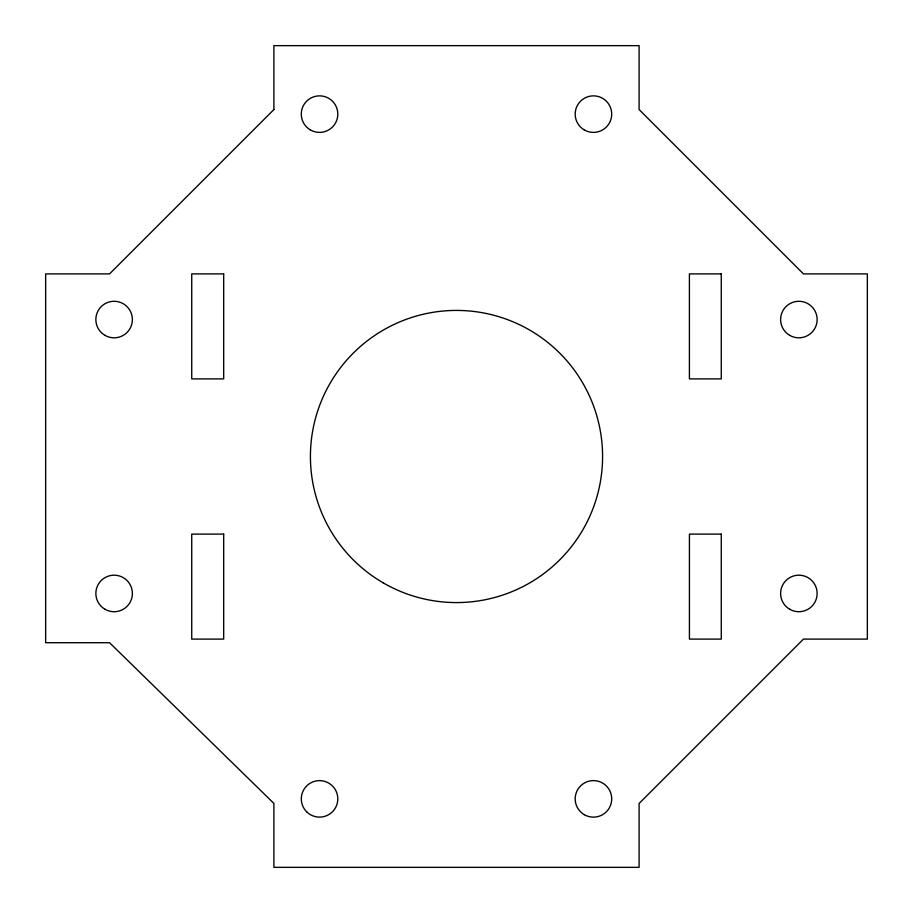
<?xml version="1.0" encoding="UTF-8"?>
<svg xmlns="http://www.w3.org/2000/svg" width="913" height="913" viewBox="0 0 913 913"><rect width="100%" height="100%" fill="white"/><g stroke="black" fill="none" stroke-linecap="round" stroke-linejoin="round"><path stroke-width="1.37" d="M273.9 109.56L109.56 273.9L45.65 273.9L45.65 642.706L109.56 642.706L273.9 803.44L273.9 867.35L639.1 867.35L639.1 803.44L803.44 639.1L867.35 639.1L867.35 273.9L803.44 273.9L639.1 109.56L639.1 45.65L273.9 45.65L273.9 109.56M223.685 273.9L191.73 273.9L191.73 378.895L223.685 378.895L223.685 273.9M721.27 273.9L689.406 273.9L689.406 378.895L721.27 378.895L721.27 273.9M223.685 534.105L191.73 534.105L191.73 639.1L223.685 639.1L223.685 534.105M721.27 534.105L689.429 534.105L689.429 639.1L721.27 639.1L721.27 534.105M789.745 335.368A18.26 18.26 0 0 0 817.135 319.55A18.26 18.26 0 0 0 789.745 303.732A18.26 18.26 0 0 0 789.745 335.368M789.745 609.268A18.26 18.26 0 0 0 817.135 593.45A18.26 18.26 0 0 0 789.745 577.632A18.26 18.26 0 0 0 789.745 609.268M383.46 583.008A146.08 146.08 0 0 0 602.58 456.5A146.08 146.08 0 0 0 383.46 329.992A146.08 146.08 0 0 0 383.46 583.008M584.32 814.693A18.26 18.26 0 0 0 611.71 798.875A18.26 18.26 0 0 0 584.32 783.057A18.26 18.26 0 0 0 584.32 814.693M306.642 811.783A18.26 18.26 0 0 0 337.182 803.6A18.26 18.26 0 0 0 314.825 781.243A18.26 18.26 0 0 0 306.642 811.783M584.32 129.943A18.26 18.26 0 0 0 611.71 114.125A18.26 18.26 0 0 0 584.32 98.307A18.26 18.26 0 0 0 584.32 129.943M104.995 609.268A18.26 18.26 0 0 0 132.385 593.45A18.26 18.26 0 0 0 104.995 577.632A18.26 18.26 0 0 0 104.995 609.268M104.995 335.368A18.26 18.26 0 0 0 132.385 319.55A18.26 18.26 0 0 0 104.995 303.732A18.26 18.26 0 0 0 104.995 335.368M310.42 129.943A18.26 18.26 0 0 0 337.81 114.125A18.26 18.26 0 0 0 310.42 98.307A18.26 18.26 0 0 0 310.42 129.943"/></g></svg>
